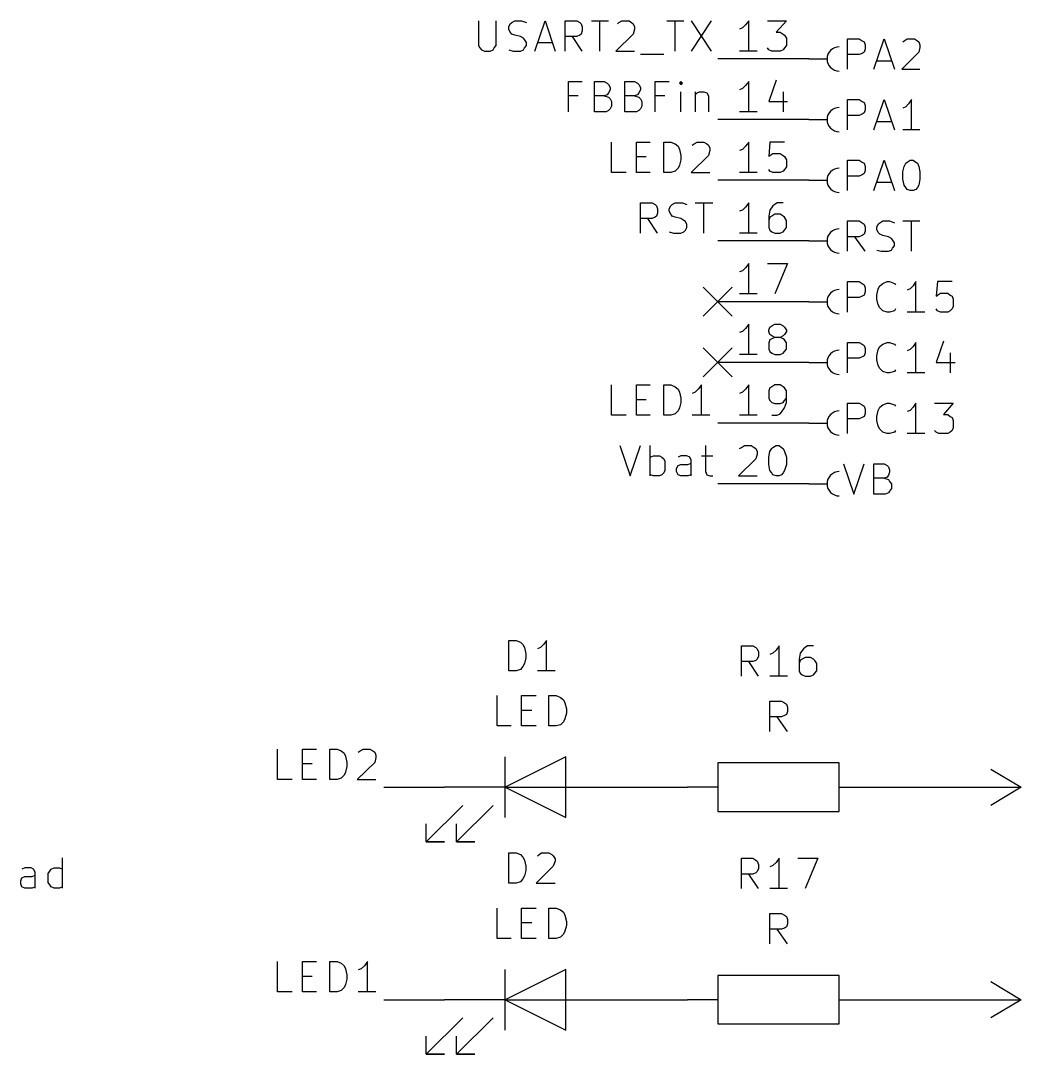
# Model space of a CAD drawing. Extents: x 0.4 to 11.3, y -7.9 to -0.4.
# Drawn here: x 8.002 to 9.65, y -3.99 to -2.287 of the extents above; entities that cross this region are included whole.
import ezdxf

# ---------------------------------------------------------------- set-up
doc = ezdxf.new("R2010")
doc.units = 0
doc.header["$MEASUREMENT"] = 0
for name, color, linetype in [('BLACK', 7, 'CONTINUOUS'), ('BLUE2', 5, 'CONTINUOUS'), ('BLUE3', 171, 'CONTINUOUS'), ('CYAN2', 4, 'CONTINUOUS'), ('GREEN2', 3, 'CONTINUOUS'), ('RED2', 1, 'CONTINUOUS')]:
    doc.layers.add(name, color=color, linetype=linetype)

msp = doc.modelspace()

# ---------------------------------------------------------------- linework, layer by layer
at = {"layer": 'BLACK', "linetype": 'CONTINUOUS'}
for p, q in [((8.756, -2.287), (8.756, -2.328)), ((8.785, -2.328), (8.785, -2.287)), ((8.806, -2.297), (8.808, -2.292)), ((8.806, -2.301), (8.806, -2.297)), ((8.808, -2.292), (8.811, -2.29)), ((8.811, -2.29), (8.816, -2.287)), ((8.816, -2.287), (8.827, -2.287)), ((8.827, -2.287), (8.835, -2.29)), ((8.849, -2.337), (8.866, -2.287)), ((8.866, -2.287), (8.882, -2.337)), ((8.899, -2.337), (8.899, -2.287)), ((8.899, -2.287), (8.918, -2.287)), ((8.918, -2.287), (8.923, -2.29)), ((8.923, -2.29), (8.925, -2.292)), ((8.925, -2.292), (8.927, -2.297)), ((8.927, -2.297), (8.927, -2.304)), ((8.942, -2.287), (8.97, -2.287)), ((8.956, -2.337), (8.956, -2.287)), ((8.985, -2.292), (8.987, -2.29)), ((8.987, -2.29), (8.992, -2.287)), ((8.992, -2.287), (9.004, -2.287)), ((9.004, -2.287), (9.008, -2.29)), ((9.008, -2.29), (9.011, -2.292)), ((9.011, -2.292), (9.013, -2.297)), ((9.013, -2.297), (9.013, -2.301)), ((9.066, -2.287), (9.094, -2.287)), ((9.08, -2.337), (9.08, -2.287)), ((9.106, -2.287), (9.139, -2.337)), ((9.139, -2.287), (9.106, -2.337)), ((8.808, -2.306), (8.806, -2.301)), ((8.811, -2.309), (8.808, -2.306)), ((8.816, -2.311), (8.811, -2.309)), ((8.825, -2.313), (8.816, -2.311)), ((8.83, -2.316), (8.825, -2.313)), ((8.832, -2.318), (8.83, -2.316)), ((8.918, -2.313), (8.899, -2.313)), ((8.927, -2.337), (8.911, -2.313)), ((8.923, -2.311), (8.918, -2.313)), ((8.925, -2.309), (8.923, -2.311)), ((8.927, -2.304), (8.925, -2.309)), ((9.011, -2.309), (8.982, -2.337)), ((9.013, -2.301), (9.011, -2.309)), ((8.756, -2.328), (8.758, -2.332)), ((8.758, -2.332), (8.761, -2.335)), ((8.78, -2.335), (8.782, -2.332)), ((8.782, -2.332), (8.785, -2.328)), ((8.83, -2.335), (8.832, -2.332)), ((8.835, -2.323), (8.832, -2.318)), ((8.832, -2.332), (8.835, -2.328)), ((8.835, -2.328), (8.835, -2.323)), ((8.854, -2.323), (8.877, -2.323)), ((8.761, -2.335), (8.766, -2.337)), ((8.766, -2.337), (8.775, -2.337)), ((8.775, -2.337), (8.78, -2.335)), ((8.806, -2.335), (8.813, -2.337)), ((8.813, -2.337), (8.825, -2.337)), ((8.825, -2.337), (8.83, -2.335)), ((8.982, -2.337), (9.013, -2.337)), ((9.023, -2.342), (9.061, -2.342)), ((8.904, -2.437), (8.904, -2.387)), ((8.904, -2.387), (8.927, -2.387)), ((8.947, -2.437), (8.947, -2.387)), ((8.947, -2.387), (8.963, -2.387)), ((8.963, -2.387), (8.968, -2.39)), ((8.968, -2.39), (8.97, -2.392)), ((8.97, -2.392), (8.973, -2.397)), ((8.973, -2.401), (8.97, -2.406)), ((8.973, -2.397), (8.973, -2.401)), ((8.997, -2.437), (8.997, -2.387)), ((8.997, -2.387), (9.013, -2.387)), ((9.013, -2.387), (9.018, -2.39)), ((9.018, -2.39), (9.02, -2.392)), ((9.02, -2.392), (9.023, -2.397)), ((9.023, -2.401), (9.02, -2.406)), ((9.023, -2.397), (9.023, -2.401)), ((9.047, -2.437), (9.047, -2.387)), ((9.047, -2.387), (9.07, -2.387)), ((9.089, -2.387), (9.087, -2.39)), ((9.087, -2.39), (9.089, -2.392)), ((9.092, -2.39), (9.089, -2.387)), ((9.089, -2.387), (9.089, -2.392)), ((9.089, -2.392), (9.092, -2.39)), ((8.92, -2.411), (8.904, -2.411)), ((8.963, -2.411), (8.947, -2.411)), ((8.968, -2.409), (8.963, -2.411)), ((8.963, -2.411), (8.97, -2.413)), ((8.97, -2.406), (8.968, -2.409)), ((8.97, -2.413), (8.973, -2.416)), ((8.973, -2.416), (8.975, -2.42)), ((9.013, -2.411), (8.997, -2.411)), ((9.018, -2.409), (9.013, -2.411)), ((9.013, -2.411), (9.02, -2.413)), ((9.02, -2.406), (9.018, -2.409)), ((9.02, -2.413), (9.023, -2.416)), ((9.023, -2.416), (9.025, -2.42)), ((9.063, -2.411), (9.047, -2.411)), ((9.089, -2.437), (9.089, -2.404)), ((9.113, -2.404), (9.113, -2.437)), ((9.113, -2.409), (9.116, -2.406)), ((9.116, -2.406), (9.12, -2.404)), ((9.12, -2.404), (9.127, -2.404)), ((9.127, -2.404), (9.132, -2.406)), ((9.132, -2.406), (9.135, -2.411)), ((9.135, -2.411), (9.135, -2.437)), ((8.97, -2.435), (8.966, -2.437)), ((8.973, -2.432), (8.97, -2.435)), ((8.975, -2.428), (8.973, -2.432)), ((8.975, -2.42), (8.975, -2.428)), ((9.02, -2.435), (9.016, -2.437)), ((9.023, -2.432), (9.02, -2.435)), ((9.025, -2.428), (9.023, -2.432)), ((9.025, -2.42), (9.025, -2.428)), ((8.966, -2.437), (8.947, -2.437)), ((9.016, -2.437), (8.997, -2.437)), ((8.975, -2.537), (8.975, -2.487)), ((9.016, -2.537), (9.016, -2.487)), ((9.016, -2.487), (9.039, -2.487)), ((9.061, -2.537), (9.061, -2.487)), ((9.061, -2.487), (9.073, -2.487)), ((9.073, -2.487), (9.08, -2.49)), ((9.08, -2.49), (9.085, -2.494)), ((9.085, -2.494), (9.087, -2.499)), ((9.087, -2.499), (9.089, -2.509)), ((9.108, -2.492), (9.111, -2.49)), ((9.111, -2.49), (9.116, -2.487)), ((9.116, -2.487), (9.127, -2.487)), ((9.127, -2.487), (9.132, -2.49)), ((9.132, -2.49), (9.135, -2.492)), ((9.135, -2.492), (9.137, -2.497)), ((9.137, -2.501), (9.135, -2.509)), ((9.137, -2.497), (9.137, -2.501)), ((9.016, -2.511), (9.032, -2.511)), ((9.089, -2.516), (9.087, -2.525)), ((9.089, -2.509), (9.089, -2.516)), ((9.135, -2.509), (9.106, -2.537)), ((8.999, -2.537), (8.975, -2.537)), ((9.039, -2.537), (9.016, -2.537)), ((9.073, -2.537), (9.061, -2.537)), ((9.08, -2.535), (9.073, -2.537)), ((9.085, -2.53), (9.08, -2.535)), ((9.087, -2.525), (9.085, -2.53)), ((9.106, -2.537), (9.137, -2.537)), ((9.023, -2.637), (9.023, -2.587)), ((9.023, -2.587), (9.042, -2.587)), ((9.042, -2.587), (9.047, -2.59)), ((9.075, -2.59), (9.08, -2.587)), ((9.08, -2.587), (9.092, -2.587)), ((9.092, -2.587), (9.099, -2.59)), ((9.113, -2.587), (9.142, -2.587)), ((9.127, -2.637), (9.127, -2.587)), ((9.047, -2.59), (9.049, -2.592)), ((9.049, -2.592), (9.051, -2.597)), ((9.051, -2.604), (9.049, -2.609)), ((9.051, -2.597), (9.051, -2.604)), ((9.07, -2.597), (9.073, -2.592)), ((9.07, -2.601), (9.07, -2.597)), ((9.073, -2.606), (9.07, -2.601)), ((9.073, -2.592), (9.075, -2.59)), ((9.042, -2.613), (9.023, -2.613)), ((9.051, -2.637), (9.035, -2.613)), ((9.047, -2.611), (9.042, -2.613)), ((9.049, -2.609), (9.047, -2.611)), ((9.075, -2.609), (9.073, -2.606)), ((9.08, -2.611), (9.075, -2.609)), ((9.089, -2.613), (9.08, -2.611)), ((9.094, -2.616), (9.089, -2.613)), ((9.097, -2.618), (9.094, -2.616)), ((9.099, -2.623), (9.097, -2.618)), ((9.07, -2.635), (9.077, -2.637)), ((9.077, -2.637), (9.089, -2.637)), ((9.089, -2.637), (9.094, -2.635)), ((9.094, -2.635), (9.097, -2.632)), ((9.097, -2.632), (9.099, -2.628)), ((9.099, -2.628), (9.099, -2.623)), ((8.975, -2.937), (8.975, -2.887)), ((9.016, -2.937), (9.016, -2.887)), ((9.016, -2.887), (9.039, -2.887)), ((9.061, -2.937), (9.061, -2.887)), ((9.061, -2.887), (9.073, -2.887)), ((9.073, -2.887), (9.08, -2.89)), ((9.08, -2.89), (9.085, -2.894)), ((9.085, -2.894), (9.087, -2.899)), ((9.118, -2.894), (9.113, -2.899)), ((9.123, -2.887), (9.118, -2.894)), ((9.123, -2.937), (9.123, -2.887)), ((9.016, -2.911), (9.032, -2.911)), ((9.087, -2.899), (9.089, -2.909)), ((9.089, -2.909), (9.089, -2.916)), ((9.113, -2.899), (9.108, -2.901)), ((9.087, -2.925), (9.085, -2.93)), ((9.089, -2.916), (9.087, -2.925)), ((8.999, -2.937), (8.975, -2.937)), ((9.039, -2.937), (9.016, -2.937)), ((9.073, -2.937), (9.061, -2.937)), ((9.08, -2.935), (9.073, -2.937)), ((9.085, -2.93), (9.08, -2.935)), ((9.137, -2.937), (9.108, -2.937)), ((8.989, -2.987), (9.006, -3.037)), ((9.006, -3.037), (9.023, -2.987)), ((9.039, -3.037), (9.039, -2.987)), ((9.13, -2.987), (9.13, -3.03)), ((9.039, -3.006), (9.044, -3.004)), ((9.044, -3.004), (9.054, -3.004)), ((9.054, -3.004), (9.058, -3.006)), ((9.058, -3.006), (9.061, -3.009)), ((9.061, -3.009), (9.063, -3.013)), ((9.063, -3.013), (9.063, -3.028)), ((9.089, -3.004), (9.085, -3.006)), ((9.099, -3.004), (9.089, -3.004)), ((9.104, -3.006), (9.099, -3.004)), ((9.106, -3.011), (9.104, -3.006)), ((9.106, -3.037), (9.106, -3.011)), ((9.123, -3.004), (9.142, -3.004)), ((9.063, -3.028), (9.061, -3.032)), ((9.082, -3.025), (9.085, -3.02)), ((9.082, -3.03), (9.082, -3.025)), ((9.085, -3.035), (9.082, -3.03)), ((9.085, -3.02), (9.089, -3.018)), ((9.089, -3.018), (9.101, -3.018)), ((9.101, -3.018), (9.106, -3.016)), ((9.13, -3.03), (9.132, -3.035)), ((9.044, -3.037), (9.039, -3.035)), ((9.054, -3.037), (9.044, -3.037)), ((9.058, -3.035), (9.054, -3.037)), ((9.061, -3.032), (9.058, -3.035)), ((9.089, -3.037), (9.085, -3.035)), ((9.101, -3.037), (9.089, -3.037)), ((9.106, -3.035), (9.101, -3.037)), ((9.132, -3.035), (9.137, -3.037)), ((9.137, -3.037), (9.142, -3.037)), ((8.425, -3.537), (8.425, -3.487)), ((8.466, -3.537), (8.466, -3.487)), ((8.466, -3.487), (8.489, -3.487)), ((8.511, -3.537), (8.511, -3.487)), ((8.511, -3.487), (8.523, -3.487)), ((8.523, -3.487), (8.53, -3.49)), ((8.53, -3.49), (8.535, -3.494)), ((8.558, -3.492), (8.561, -3.49)), ((8.561, -3.49), (8.566, -3.487)), ((8.566, -3.487), (8.577, -3.487)), ((8.577, -3.487), (8.582, -3.49)), ((8.582, -3.49), (8.585, -3.492)), ((8.535, -3.494), (8.537, -3.499)), ((8.537, -3.499), (8.539, -3.509)), ((8.585, -3.492), (8.587, -3.497)), ((8.587, -3.501), (8.585, -3.509)), ((8.587, -3.497), (8.587, -3.501)), ((8.466, -3.511), (8.482, -3.511)), ((8.537, -3.525), (8.535, -3.53)), ((8.539, -3.516), (8.537, -3.525)), ((8.539, -3.509), (8.539, -3.516)), ((8.585, -3.509), (8.556, -3.537)), ((8.449, -3.537), (8.425, -3.537)), ((8.489, -3.537), (8.466, -3.537)), ((8.523, -3.537), (8.511, -3.537)), ((8.53, -3.535), (8.523, -3.537)), ((8.535, -3.53), (8.53, -3.535)), ((8.556, -3.537), (8.587, -3.537)), ((8.425, -3.887), (8.425, -3.837)), ((8.466, -3.887), (8.466, -3.837)), ((8.466, -3.837), (8.489, -3.837)), ((8.511, -3.887), (8.511, -3.837)), ((8.511, -3.837), (8.523, -3.837)), ((8.523, -3.837), (8.53, -3.84)), ((8.53, -3.84), (8.535, -3.844)), ((8.535, -3.844), (8.537, -3.849)), ((8.568, -3.844), (8.563, -3.849)), ((8.573, -3.837), (8.568, -3.844)), ((8.573, -3.887), (8.573, -3.837)), ((8.466, -3.861), (8.482, -3.861)), ((8.537, -3.849), (8.539, -3.859)), ((8.539, -3.859), (8.539, -3.866)), ((8.563, -3.849), (8.558, -3.851)), ((8.535, -3.88), (8.53, -3.885)), ((8.537, -3.875), (8.535, -3.88)), ((8.539, -3.866), (8.537, -3.875)), ((8.449, -3.887), (8.425, -3.887)), ((8.489, -3.887), (8.466, -3.887)), ((8.523, -3.887), (8.511, -3.887)), ((8.53, -3.885), (8.523, -3.887)), ((8.587, -3.887), (8.558, -3.887))]:
    msp.add_line(p, q, dxfattribs=at)
at = {"layer": 'BLUE2', "linetype": 'CONTINUOUS'}
for p, q in [((9.126, -2.726), (9.174, -2.774)), ((9.174, -2.726), (9.126, -2.774)), ((9.126, -2.826), (9.174, -2.874)), ((9.174, -2.826), (9.126, -2.874))]:
    msp.add_line(p, q, dxfattribs=at)
at = {"layer": 'BLUE3', "linetype": 'CONTINUOUS'}
for p, q in [((9.364, -2.367), (9.364, -2.317)), ((9.364, -2.317), (9.383, -2.317)), ((9.383, -2.317), (9.388, -2.32)), ((9.388, -2.32), (9.391, -2.322)), ((9.391, -2.322), (9.393, -2.327)), ((9.393, -2.327), (9.393, -2.334)), ((9.407, -2.367), (9.424, -2.317)), ((9.424, -2.317), (9.441, -2.367)), ((9.455, -2.322), (9.457, -2.32)), ((9.457, -2.32), (9.462, -2.317)), ((9.462, -2.317), (9.474, -2.317)), ((9.474, -2.317), (9.479, -2.32)), ((9.479, -2.32), (9.481, -2.322)), ((9.481, -2.322), (9.483, -2.327)), ((9.483, -2.331), (9.481, -2.339)), ((9.483, -2.327), (9.483, -2.331)), ((9.383, -2.343), (9.364, -2.343)), ((9.388, -2.341), (9.383, -2.343)), ((9.391, -2.339), (9.388, -2.341)), ((9.393, -2.334), (9.391, -2.339)), ((9.481, -2.339), (9.453, -2.367)), ((9.412, -2.353), (9.436, -2.353)), ((9.453, -2.367), (9.483, -2.367)), ((9.364, -2.467), (9.364, -2.417)), ((9.364, -2.417), (9.383, -2.417)), ((9.383, -2.417), (9.388, -2.42)), ((9.407, -2.467), (9.424, -2.417)), ((9.424, -2.417), (9.441, -2.467)), ((9.469, -2.417), (9.464, -2.424)), ((9.469, -2.467), (9.469, -2.417)), ((9.388, -2.42), (9.391, -2.422)), ((9.391, -2.422), (9.393, -2.427)), ((9.393, -2.434), (9.391, -2.439)), ((9.393, -2.427), (9.393, -2.434)), ((9.46, -2.429), (9.455, -2.431)), ((9.464, -2.424), (9.46, -2.429)), ((9.383, -2.443), (9.364, -2.443)), ((9.388, -2.441), (9.383, -2.443)), ((9.391, -2.439), (9.388, -2.441)), ((9.412, -2.453), (9.436, -2.453)), ((9.483, -2.467), (9.455, -2.467)), ((9.364, -2.567), (9.364, -2.517)), ((9.364, -2.517), (9.383, -2.517)), ((9.383, -2.517), (9.388, -2.52)), ((9.388, -2.52), (9.391, -2.522)), ((9.407, -2.567), (9.424, -2.517)), ((9.424, -2.517), (9.441, -2.567)), ((9.46, -2.522), (9.462, -2.52)), ((9.462, -2.52), (9.467, -2.517)), ((9.467, -2.517), (9.472, -2.517)), ((9.472, -2.517), (9.476, -2.52)), ((9.476, -2.52), (9.479, -2.522)), ((9.391, -2.522), (9.393, -2.527)), ((9.393, -2.534), (9.391, -2.539)), ((9.393, -2.527), (9.393, -2.534)), ((9.455, -2.536), (9.457, -2.527)), ((9.455, -2.548), (9.455, -2.536)), ((9.457, -2.527), (9.46, -2.522)), ((9.479, -2.522), (9.481, -2.527)), ((9.481, -2.527), (9.483, -2.536)), ((9.483, -2.536), (9.483, -2.548)), ((9.383, -2.543), (9.364, -2.543)), ((9.388, -2.541), (9.383, -2.543)), ((9.391, -2.539), (9.388, -2.541)), ((9.412, -2.553), (9.436, -2.553)), ((9.457, -2.558), (9.455, -2.548)), ((9.483, -2.548), (9.481, -2.558)), ((9.46, -2.562), (9.457, -2.558)), ((9.462, -2.565), (9.46, -2.562)), ((9.467, -2.567), (9.462, -2.565)), ((9.472, -2.567), (9.467, -2.567)), ((9.476, -2.565), (9.472, -2.567)), ((9.479, -2.562), (9.476, -2.565)), ((9.481, -2.558), (9.479, -2.562)), ((9.364, -2.667), (9.364, -2.617)), ((9.364, -2.617), (9.383, -2.617)), ((9.383, -2.617), (9.388, -2.62)), ((9.388, -2.62), (9.391, -2.622)), ((9.391, -2.622), (9.393, -2.627)), ((9.412, -2.627), (9.414, -2.622)), ((9.414, -2.622), (9.417, -2.62)), ((9.417, -2.62), (9.422, -2.617)), ((9.422, -2.617), (9.433, -2.617)), ((9.433, -2.617), (9.441, -2.62)), ((9.455, -2.617), (9.483, -2.617)), ((9.469, -2.667), (9.469, -2.617)), ((9.391, -2.639), (9.388, -2.641)), ((9.393, -2.634), (9.391, -2.639)), ((9.393, -2.627), (9.393, -2.634)), ((9.412, -2.631), (9.412, -2.627)), ((9.414, -2.636), (9.412, -2.631)), ((9.417, -2.639), (9.414, -2.636)), ((9.422, -2.641), (9.417, -2.639)), ((9.383, -2.643), (9.364, -2.643)), ((9.393, -2.667), (9.376, -2.643)), ((9.388, -2.641), (9.383, -2.643)), ((9.431, -2.643), (9.422, -2.641)), ((9.436, -2.646), (9.431, -2.643)), ((9.438, -2.648), (9.436, -2.646)), ((9.441, -2.653), (9.438, -2.648)), ((9.441, -2.658), (9.441, -2.653)), ((9.412, -2.665), (9.419, -2.667)), ((9.419, -2.667), (9.431, -2.667)), ((9.431, -2.667), (9.436, -2.665)), ((9.436, -2.665), (9.438, -2.662)), ((9.438, -2.662), (9.441, -2.658)), ((9.364, -2.767), (9.364, -2.717)), ((9.364, -2.717), (9.383, -2.717)), ((9.383, -2.717), (9.388, -2.72)), ((9.388, -2.72), (9.391, -2.722)), ((9.391, -2.722), (9.393, -2.727)), ((9.414, -2.729), (9.417, -2.724)), ((9.417, -2.724), (9.422, -2.72)), ((9.422, -2.72), (9.429, -2.717)), ((9.429, -2.717), (9.433, -2.717)), ((9.433, -2.717), (9.441, -2.72)), ((9.441, -2.72), (9.443, -2.722)), ((9.472, -2.724), (9.467, -2.729)), ((9.476, -2.717), (9.472, -2.724)), ((9.476, -2.767), (9.476, -2.717)), ((9.512, -2.717), (9.51, -2.741)), ((9.536, -2.717), (9.512, -2.717)), ((9.388, -2.741), (9.383, -2.743)), ((9.391, -2.739), (9.388, -2.741)), ((9.393, -2.734), (9.391, -2.739)), ((9.393, -2.727), (9.393, -2.734)), ((9.412, -2.739), (9.414, -2.729)), ((9.412, -2.746), (9.412, -2.739)), ((9.467, -2.729), (9.462, -2.731)), ((9.51, -2.741), (9.512, -2.739)), ((9.512, -2.739), (9.517, -2.736)), ((9.517, -2.736), (9.529, -2.736)), ((9.529, -2.736), (9.533, -2.739)), ((9.533, -2.739), (9.536, -2.741)), ((9.536, -2.741), (9.538, -2.746)), ((9.383, -2.743), (9.364, -2.743)), ((9.414, -2.755), (9.412, -2.746)), ((9.417, -2.76), (9.414, -2.755)), ((9.538, -2.758), (9.536, -2.762)), ((9.538, -2.746), (9.538, -2.758)), ((9.422, -2.765), (9.417, -2.76)), ((9.429, -2.767), (9.422, -2.765)), ((9.433, -2.767), (9.429, -2.767)), ((9.441, -2.765), (9.433, -2.767)), ((9.443, -2.762), (9.441, -2.765)), ((9.491, -2.767), (9.462, -2.767)), ((9.512, -2.765), (9.51, -2.762)), ((9.517, -2.767), (9.512, -2.765)), ((9.529, -2.767), (9.517, -2.767)), ((9.533, -2.765), (9.529, -2.767)), ((9.536, -2.762), (9.533, -2.765)), ((9.364, -2.867), (9.364, -2.817)), ((9.364, -2.817), (9.383, -2.817)), ((9.383, -2.817), (9.388, -2.82)), ((9.388, -2.82), (9.391, -2.822)), ((9.391, -2.822), (9.393, -2.827)), ((9.414, -2.829), (9.417, -2.824)), ((9.417, -2.824), (9.422, -2.82)), ((9.422, -2.82), (9.429, -2.817)), ((9.429, -2.817), (9.433, -2.817)), ((9.433, -2.817), (9.441, -2.82)), ((9.441, -2.82), (9.443, -2.822)), ((9.472, -2.824), (9.467, -2.829)), ((9.476, -2.817), (9.472, -2.824)), ((9.476, -2.867), (9.476, -2.817)), ((9.522, -2.815), (9.51, -2.85)), ((9.383, -2.843), (9.364, -2.843)), ((9.388, -2.841), (9.383, -2.843)), ((9.391, -2.839), (9.388, -2.841)), ((9.393, -2.834), (9.391, -2.839)), ((9.393, -2.827), (9.393, -2.834)), ((9.412, -2.839), (9.414, -2.829)), ((9.412, -2.846), (9.412, -2.839)), ((9.467, -2.829), (9.462, -2.831)), ((9.533, -2.834), (9.533, -2.867)), ((9.414, -2.855), (9.412, -2.846)), ((9.417, -2.86), (9.414, -2.855)), ((9.422, -2.865), (9.417, -2.86)), ((9.51, -2.85), (9.541, -2.85)), ((9.429, -2.867), (9.422, -2.865)), ((9.433, -2.867), (9.429, -2.867)), ((9.441, -2.865), (9.433, -2.867)), ((9.443, -2.862), (9.441, -2.865)), ((9.491, -2.867), (9.462, -2.867)), ((9.364, -2.967), (9.364, -2.917)), ((9.364, -2.917), (9.383, -2.917)), ((9.383, -2.917), (9.388, -2.92)), ((9.388, -2.92), (9.391, -2.922)), ((9.391, -2.922), (9.393, -2.927)), ((9.393, -2.927), (9.393, -2.934)), ((9.412, -2.939), (9.414, -2.929)), ((9.414, -2.929), (9.417, -2.924)), ((9.417, -2.924), (9.422, -2.92)), ((9.422, -2.92), (9.429, -2.917)), ((9.429, -2.917), (9.433, -2.917)), ((9.433, -2.917), (9.441, -2.92)), ((9.441, -2.92), (9.443, -2.922)), ((9.467, -2.929), (9.462, -2.931)), ((9.472, -2.924), (9.467, -2.929)), ((9.476, -2.917), (9.472, -2.924)), ((9.476, -2.967), (9.476, -2.917)), ((9.507, -2.917), (9.538, -2.917)), ((9.538, -2.917), (9.522, -2.936)), ((9.383, -2.943), (9.364, -2.943)), ((9.388, -2.941), (9.383, -2.943)), ((9.391, -2.939), (9.388, -2.941)), ((9.393, -2.934), (9.391, -2.939)), ((9.412, -2.946), (9.412, -2.939)), ((9.414, -2.955), (9.412, -2.946)), ((9.522, -2.936), (9.529, -2.936)), ((9.529, -2.936), (9.533, -2.939)), ((9.533, -2.939), (9.536, -2.941)), ((9.536, -2.941), (9.538, -2.946)), ((9.538, -2.946), (9.538, -2.958)), ((9.417, -2.96), (9.414, -2.955)), ((9.422, -2.965), (9.417, -2.96)), ((9.443, -2.962), (9.441, -2.965)), ((9.51, -2.965), (9.507, -2.962)), ((9.536, -2.962), (9.533, -2.965)), ((9.538, -2.958), (9.536, -2.962)), ((9.429, -2.967), (9.422, -2.965)), ((9.433, -2.967), (9.429, -2.967)), ((9.441, -2.965), (9.433, -2.967)), ((9.491, -2.967), (9.462, -2.967)), ((9.514, -2.967), (9.51, -2.965)), ((9.529, -2.967), (9.514, -2.967)), ((9.533, -2.965), (9.529, -2.967)), ((9.357, -3.017), (9.374, -3.067)), ((9.374, -3.067), (9.391, -3.017)), ((9.407, -3.067), (9.407, -3.017)), ((9.407, -3.017), (9.424, -3.017)), ((9.424, -3.017), (9.429, -3.02)), ((9.429, -3.02), (9.431, -3.022)), ((9.431, -3.022), (9.433, -3.027)), ((9.433, -3.031), (9.431, -3.036)), ((9.433, -3.027), (9.433, -3.031)), ((9.424, -3.041), (9.407, -3.041)), ((9.429, -3.039), (9.424, -3.041)), ((9.424, -3.041), (9.431, -3.043)), ((9.431, -3.036), (9.429, -3.039)), ((9.431, -3.043), (9.433, -3.046)), ((9.433, -3.046), (9.436, -3.05)), ((9.431, -3.065), (9.426, -3.067)), ((9.433, -3.062), (9.431, -3.065)), ((9.436, -3.058), (9.433, -3.062)), ((9.436, -3.05), (9.436, -3.058)), ((9.426, -3.067), (9.407, -3.067))]:
    msp.add_line(p, q, dxfattribs=at)
at = {"layer": 'CYAN2', "linetype": 'CONTINUOUS'}
for p, q in [((8.806, -3.358), (8.806, -3.308)), ((8.806, -3.308), (8.818, -3.308)), ((8.818, -3.308), (8.825, -3.311)), ((8.825, -3.311), (8.829, -3.315)), ((8.829, -3.315), (8.832, -3.32)), ((8.832, -3.32), (8.834, -3.33)), ((8.858, -3.32), (8.853, -3.322)), ((8.863, -3.315), (8.858, -3.32)), ((8.868, -3.308), (8.863, -3.315)), ((8.868, -3.358), (8.868, -3.308)), ((9.189, -3.367), (9.189, -3.317)), ((9.189, -3.317), (9.208, -3.317)), ((9.208, -3.317), (9.213, -3.32)), ((9.213, -3.32), (9.215, -3.322)), ((9.251, -3.317), (9.246, -3.324)), ((9.251, -3.367), (9.251, -3.317)), ((9.294, -3.32), (9.291, -3.322)), ((9.298, -3.317), (9.294, -3.32)), ((9.308, -3.317), (9.298, -3.317)), ((8.834, -3.337), (8.832, -3.346)), ((8.834, -3.33), (8.834, -3.337)), ((9.215, -3.322), (9.217, -3.327)), ((9.217, -3.334), (9.215, -3.339)), ((9.217, -3.327), (9.217, -3.334)), ((9.241, -3.329), (9.236, -3.331)), ((9.246, -3.324), (9.241, -3.329)), ((9.286, -3.329), (9.284, -3.339)), ((9.291, -3.322), (9.286, -3.329)), ((9.294, -3.336), (9.289, -3.339)), ((9.303, -3.336), (9.294, -3.336)), ((9.308, -3.339), (9.303, -3.336)), ((8.829, -3.351), (8.825, -3.356)), ((8.832, -3.346), (8.829, -3.351)), ((9.208, -3.343), (9.189, -3.343)), ((9.217, -3.367), (9.201, -3.343)), ((9.213, -3.341), (9.208, -3.343)), ((9.215, -3.339), (9.213, -3.341)), ((9.284, -3.339), (9.284, -3.358)), ((9.286, -3.341), (9.284, -3.346)), ((9.289, -3.339), (9.286, -3.341)), ((9.31, -3.341), (9.308, -3.339)), ((9.313, -3.346), (9.31, -3.341)), ((9.313, -3.358), (9.313, -3.346)), ((8.818, -3.358), (8.806, -3.358)), ((8.825, -3.356), (8.818, -3.358)), ((8.882, -3.358), (8.853, -3.358)), ((9.265, -3.367), (9.236, -3.367)), ((9.284, -3.358), (9.286, -3.362)), ((9.286, -3.362), (9.289, -3.365)), ((9.289, -3.365), (9.294, -3.367)), ((9.294, -3.367), (9.303, -3.367)), ((9.303, -3.367), (9.308, -3.365)), ((9.308, -3.365), (9.31, -3.362)), ((9.31, -3.362), (9.313, -3.358)), ((8.787, -3.449), (8.787, -3.399)), ((8.827, -3.449), (8.827, -3.399)), ((8.827, -3.399), (8.851, -3.399)), ((8.872, -3.449), (8.872, -3.399)), ((8.872, -3.399), (8.884, -3.399)), ((8.884, -3.399), (8.891, -3.402)), ((8.891, -3.402), (8.896, -3.406)), ((8.896, -3.406), (8.898, -3.411)), ((8.827, -3.423), (8.844, -3.423)), ((8.898, -3.411), (8.901, -3.421)), ((8.901, -3.421), (8.901, -3.428)), ((9.236, -3.458), (9.236, -3.408)), ((9.236, -3.408), (9.255, -3.408)), ((9.255, -3.408), (9.26, -3.411)), ((9.26, -3.411), (9.263, -3.413)), ((9.263, -3.413), (9.265, -3.418)), ((9.265, -3.418), (9.265, -3.425)), ((8.898, -3.437), (8.896, -3.442)), ((8.901, -3.428), (8.898, -3.437)), ((9.255, -3.434), (9.236, -3.434)), ((9.265, -3.458), (9.248, -3.434)), ((9.26, -3.432), (9.255, -3.434)), ((9.263, -3.43), (9.26, -3.432)), ((9.265, -3.425), (9.263, -3.43)), ((8.81, -3.449), (8.787, -3.449)), ((8.851, -3.449), (8.827, -3.449)), ((8.884, -3.449), (8.872, -3.449)), ((8.891, -3.447), (8.884, -3.449)), ((8.896, -3.442), (8.891, -3.447)), ((8.806, -3.708), (8.806, -3.658)), ((8.806, -3.658), (8.818, -3.658)), ((8.818, -3.658), (8.825, -3.661)), ((8.825, -3.661), (8.829, -3.665)), ((8.853, -3.663), (8.856, -3.661)), ((8.856, -3.661), (8.86, -3.658)), ((8.86, -3.658), (8.872, -3.658)), ((8.872, -3.658), (8.877, -3.661)), ((8.877, -3.661), (8.879, -3.663)), ((8.071, -3.716), (8.071, -3.666)), ((8.829, -3.665), (8.832, -3.67)), ((8.832, -3.67), (8.834, -3.68)), ((8.879, -3.663), (8.882, -3.668)), ((8.882, -3.672), (8.879, -3.68)), ((8.882, -3.668), (8.882, -3.672)), ((9.189, -3.717), (9.189, -3.667)), ((9.189, -3.667), (9.208, -3.667)), ((9.208, -3.667), (9.213, -3.67)), ((9.213, -3.67), (9.215, -3.672)), ((9.215, -3.672), (9.217, -3.677)), ((9.217, -3.677), (9.217, -3.684)), ((9.246, -3.674), (9.241, -3.679)), ((9.251, -3.667), (9.246, -3.674)), ((9.251, -3.717), (9.251, -3.667)), ((9.282, -3.667), (9.315, -3.667)), ((9.315, -3.667), (9.294, -3.717)), ((8.009, -3.683), (8.004, -3.685)), ((8.019, -3.683), (8.009, -3.683)), ((8.023, -3.685), (8.019, -3.683)), ((8.021, -3.697), (8.026, -3.695)), ((8.026, -3.69), (8.023, -3.685)), ((8.026, -3.716), (8.026, -3.69)), ((8.047, -3.692), (8.05, -3.688)), ((8.047, -3.707), (8.047, -3.692)), ((8.05, -3.688), (8.052, -3.685)), ((8.052, -3.685), (8.057, -3.683)), ((8.057, -3.683), (8.066, -3.683)), ((8.066, -3.683), (8.071, -3.685)), ((8.834, -3.687), (8.832, -3.696)), ((8.834, -3.68), (8.834, -3.687)), ((8.879, -3.68), (8.851, -3.708)), ((9.208, -3.693), (9.189, -3.693)), ((9.217, -3.717), (9.201, -3.693)), ((9.213, -3.691), (9.208, -3.693)), ((9.215, -3.689), (9.213, -3.691)), ((9.217, -3.684), (9.215, -3.689)), ((9.241, -3.679), (9.236, -3.681)), ((8.002, -3.704), (8.004, -3.699)), ((8.002, -3.709), (8.002, -3.704)), ((8.004, -3.714), (8.002, -3.709)), ((8.004, -3.699), (8.009, -3.697)), ((8.009, -3.697), (8.021, -3.697)), ((8.05, -3.711), (8.047, -3.707)), ((8.052, -3.714), (8.05, -3.711)), ((8.818, -3.708), (8.806, -3.708)), ((8.825, -3.706), (8.818, -3.708)), ((8.829, -3.701), (8.825, -3.706)), ((8.832, -3.696), (8.829, -3.701)), ((8.851, -3.708), (8.882, -3.708)), ((8.009, -3.716), (8.004, -3.714)), ((8.021, -3.716), (8.009, -3.716)), ((8.026, -3.714), (8.021, -3.716)), ((8.057, -3.716), (8.052, -3.714)), ((8.066, -3.716), (8.057, -3.716)), ((8.071, -3.714), (8.066, -3.716)), ((9.265, -3.717), (9.236, -3.717)), ((8.787, -3.799), (8.787, -3.749)), ((8.827, -3.799), (8.827, -3.749)), ((8.827, -3.749), (8.851, -3.749)), ((8.872, -3.799), (8.872, -3.749)), ((8.872, -3.749), (8.884, -3.749)), ((8.884, -3.749), (8.891, -3.752)), ((8.891, -3.752), (8.896, -3.756)), ((8.896, -3.756), (8.898, -3.761)), ((8.898, -3.761), (8.901, -3.771)), ((9.236, -3.808), (9.236, -3.758)), ((9.236, -3.758), (9.255, -3.758)), ((9.255, -3.758), (9.26, -3.761)), ((9.26, -3.761), (9.263, -3.763)), ((9.263, -3.763), (9.265, -3.768)), ((8.827, -3.773), (8.844, -3.773)), ((8.901, -3.778), (8.898, -3.787)), ((8.901, -3.771), (8.901, -3.778)), ((9.263, -3.78), (9.26, -3.782)), ((9.265, -3.775), (9.263, -3.78)), ((9.265, -3.768), (9.265, -3.775)), ((8.891, -3.797), (8.884, -3.799)), ((8.896, -3.792), (8.891, -3.797)), ((8.898, -3.787), (8.896, -3.792)), ((9.255, -3.784), (9.236, -3.784)), ((9.265, -3.808), (9.248, -3.784)), ((9.26, -3.782), (9.255, -3.784)), ((8.81, -3.799), (8.787, -3.799)), ((8.851, -3.799), (8.827, -3.799)), ((8.884, -3.799), (8.872, -3.799))]:
    msp.add_line(p, q, dxfattribs=at)
at = {"layer": 'GREEN2', "linetype": 'CONTINUOUS'}
for p, q in [((8.6, -3.55), (8.7, -3.55)), ((9, -3.55), (9.1, -3.55)), ((9.4, -3.55), (9.55, -3.55)), ((8.6, -3.9), (8.7, -3.9)), ((9, -3.9), (9.1, -3.9)), ((9.4, -3.9), (9.55, -3.9))]:
    msp.add_line(p, q, dxfattribs=at)
at = {"layer": 'RED2', "linetype": 'CONTINUOUS'}
for p, q in [((9.191, -2.299), (9.186, -2.301)), ((9.196, -2.294), (9.191, -2.299)), ((9.201, -2.287), (9.196, -2.294)), ((9.201, -2.337), (9.201, -2.287)), ((9.232, -2.287), (9.263, -2.287)), ((9.263, -2.287), (9.246, -2.306)), ((9.246, -2.306), (9.253, -2.306)), ((9.253, -2.306), (9.258, -2.309)), ((9.258, -2.309), (9.26, -2.311)), ((9.26, -2.311), (9.263, -2.316)), ((9.263, -2.316), (9.263, -2.328)), ((9.234, -2.335), (9.232, -2.332)), ((9.26, -2.332), (9.258, -2.335)), ((9.263, -2.328), (9.26, -2.332)), ((9.3, -2.35), (9.15, -2.35)), ((9.215, -2.337), (9.186, -2.337)), ((9.239, -2.337), (9.234, -2.335)), ((9.253, -2.337), (9.239, -2.337)), ((9.258, -2.335), (9.253, -2.337)), ((9.3, -2.35), (9.33, -2.35)), ((9.191, -2.399), (9.186, -2.401)), ((9.196, -2.394), (9.191, -2.399)), ((9.201, -2.387), (9.196, -2.394)), ((9.201, -2.437), (9.201, -2.387)), ((9.246, -2.385), (9.234, -2.42)), ((9.258, -2.404), (9.258, -2.437)), ((9.234, -2.42), (9.265, -2.42)), ((9.3, -2.45), (9.15, -2.45)), ((9.215, -2.437), (9.186, -2.437)), ((9.3, -2.45), (9.33, -2.45)), ((9.191, -2.499), (9.186, -2.501)), ((9.196, -2.494), (9.191, -2.499)), ((9.201, -2.487), (9.196, -2.494)), ((9.201, -2.537), (9.201, -2.487)), ((9.236, -2.487), (9.234, -2.511)), ((9.26, -2.487), (9.236, -2.487)), ((9.234, -2.511), (9.236, -2.509)), ((9.236, -2.509), (9.241, -2.506)), ((9.241, -2.506), (9.253, -2.506)), ((9.253, -2.506), (9.258, -2.509)), ((9.258, -2.509), (9.26, -2.511)), ((9.26, -2.511), (9.263, -2.516)), ((9.263, -2.516), (9.263, -2.528)), ((9.215, -2.537), (9.186, -2.537)), ((9.236, -2.535), (9.234, -2.532)), ((9.241, -2.537), (9.236, -2.535)), ((9.253, -2.537), (9.241, -2.537)), ((9.258, -2.535), (9.253, -2.537)), ((9.26, -2.532), (9.258, -2.535)), ((9.263, -2.528), (9.26, -2.532)), ((9.3, -2.55), (9.15, -2.55)), ((9.3, -2.55), (9.33, -2.55)), ((9.201, -2.587), (9.196, -2.594)), ((9.201, -2.637), (9.201, -2.587)), ((9.248, -2.587), (9.244, -2.59)), ((9.258, -2.587), (9.248, -2.587)), ((9.191, -2.599), (9.186, -2.601)), ((9.196, -2.594), (9.191, -2.599)), ((9.236, -2.599), (9.234, -2.609)), ((9.241, -2.592), (9.236, -2.599)), ((9.244, -2.59), (9.241, -2.592)), ((9.234, -2.609), (9.234, -2.628)), ((9.236, -2.611), (9.234, -2.616)), ((9.239, -2.609), (9.236, -2.611)), ((9.244, -2.606), (9.239, -2.609)), ((9.253, -2.606), (9.244, -2.606)), ((9.258, -2.609), (9.253, -2.606)), ((9.26, -2.611), (9.258, -2.609)), ((9.263, -2.616), (9.26, -2.611)), ((9.263, -2.628), (9.263, -2.616)), ((9.215, -2.637), (9.186, -2.637)), ((9.234, -2.628), (9.236, -2.632)), ((9.236, -2.632), (9.239, -2.635)), ((9.239, -2.635), (9.244, -2.637)), ((9.244, -2.637), (9.253, -2.637)), ((9.253, -2.637), (9.258, -2.635)), ((9.258, -2.635), (9.26, -2.632)), ((9.26, -2.632), (9.263, -2.628)), ((9.3, -2.65), (9.15, -2.65)), ((9.3, -2.65), (9.33, -2.65)), ((9.201, -2.687), (9.196, -2.694)), ((9.201, -2.737), (9.201, -2.687)), ((9.232, -2.687), (9.265, -2.687)), ((9.265, -2.687), (9.244, -2.737)), ((9.191, -2.699), (9.186, -2.701)), ((9.196, -2.694), (9.191, -2.699)), ((9.215, -2.737), (9.186, -2.737)), ((9.3, -2.75), (9.15, -2.75)), ((9.3, -2.75), (9.33, -2.75)), ((9.201, -2.787), (9.196, -2.794)), ((9.201, -2.837), (9.201, -2.787)), ((9.234, -2.797), (9.236, -2.792)), ((9.236, -2.792), (9.239, -2.79)), ((9.239, -2.79), (9.244, -2.787)), ((9.244, -2.787), (9.253, -2.787)), ((9.253, -2.787), (9.258, -2.79)), ((9.258, -2.79), (9.26, -2.792)), ((9.26, -2.792), (9.263, -2.797)), ((9.191, -2.799), (9.186, -2.801)), ((9.196, -2.794), (9.191, -2.799)), ((9.234, -2.799), (9.234, -2.797)), ((9.236, -2.804), (9.234, -2.799)), ((9.239, -2.806), (9.236, -2.804)), ((9.244, -2.809), (9.239, -2.806)), ((9.244, -2.809), (9.239, -2.811)), ((9.253, -2.809), (9.244, -2.809)), ((9.258, -2.806), (9.253, -2.809)), ((9.258, -2.811), (9.253, -2.809)), ((9.26, -2.804), (9.258, -2.806)), ((9.263, -2.799), (9.26, -2.804)), ((9.263, -2.797), (9.263, -2.799)), ((9.236, -2.813), (9.234, -2.818)), ((9.234, -2.818), (9.234, -2.828)), ((9.239, -2.811), (9.236, -2.813)), ((9.26, -2.813), (9.258, -2.811)), ((9.263, -2.818), (9.26, -2.813)), ((9.263, -2.828), (9.263, -2.818)), ((9.215, -2.837), (9.186, -2.837)), ((9.234, -2.828), (9.236, -2.832)), ((9.236, -2.832), (9.239, -2.835)), ((9.239, -2.835), (9.244, -2.837)), ((9.244, -2.837), (9.253, -2.837)), ((9.253, -2.837), (9.258, -2.835)), ((9.258, -2.835), (9.26, -2.832)), ((9.26, -2.832), (9.263, -2.828)), ((9.3, -2.85), (9.15, -2.85)), ((9.3, -2.85), (9.33, -2.85)), ((9.196, -2.894), (9.191, -2.899)), ((9.201, -2.887), (9.196, -2.894)), ((9.201, -2.937), (9.201, -2.887)), ((9.236, -2.892), (9.234, -2.897)), ((9.239, -2.89), (9.236, -2.892)), ((9.244, -2.887), (9.239, -2.89)), ((9.253, -2.887), (9.244, -2.887)), ((9.258, -2.89), (9.253, -2.887)), ((9.26, -2.892), (9.258, -2.89)), ((9.263, -2.897), (9.26, -2.892)), ((9.191, -2.899), (9.186, -2.901)), ((9.234, -2.897), (9.234, -2.909)), ((9.234, -2.909), (9.236, -2.913)), ((9.26, -2.913), (9.263, -2.909)), ((9.263, -2.916), (9.263, -2.897)), ((9.236, -2.913), (9.239, -2.916)), ((9.239, -2.916), (9.244, -2.918)), ((9.244, -2.918), (9.253, -2.918)), ((9.253, -2.918), (9.258, -2.916)), ((9.255, -2.932), (9.26, -2.925)), ((9.258, -2.916), (9.26, -2.913)), ((9.26, -2.925), (9.263, -2.916)), ((9.215, -2.937), (9.186, -2.937)), ((9.239, -2.937), (9.248, -2.937)), ((9.248, -2.937), (9.253, -2.935)), ((9.253, -2.935), (9.255, -2.932)), ((9.3, -2.95), (9.15, -2.95)), ((9.3, -2.95), (9.33, -2.95)), ((9.186, -2.992), (9.189, -2.99)), ((9.189, -2.99), (9.194, -2.987)), ((9.194, -2.987), (9.205, -2.987)), ((9.205, -2.987), (9.21, -2.99)), ((9.21, -2.99), (9.213, -2.992)), ((9.213, -2.992), (9.215, -2.997)), ((9.215, -2.997), (9.215, -3.001)), ((9.234, -3.006), (9.236, -2.997)), ((9.236, -2.997), (9.239, -2.992)), ((9.239, -2.992), (9.241, -2.99)), ((9.241, -2.99), (9.246, -2.987)), ((9.246, -2.987), (9.251, -2.987)), ((9.251, -2.987), (9.255, -2.99)), ((9.255, -2.99), (9.258, -2.992)), ((9.258, -2.992), (9.26, -2.997)), ((9.26, -2.997), (9.263, -3.006)), ((9.213, -3.009), (9.184, -3.037)), ((9.215, -3.001), (9.213, -3.009)), ((9.234, -3.018), (9.234, -3.006)), ((9.263, -3.006), (9.263, -3.018)), ((9.236, -3.028), (9.234, -3.018)), ((9.239, -3.032), (9.236, -3.028)), ((9.26, -3.028), (9.258, -3.032)), ((9.263, -3.018), (9.26, -3.028)), ((9.184, -3.037), (9.215, -3.037)), ((9.241, -3.035), (9.239, -3.032)), ((9.246, -3.037), (9.241, -3.035)), ((9.251, -3.037), (9.246, -3.037)), ((9.255, -3.035), (9.251, -3.037)), ((9.258, -3.032), (9.255, -3.035)), ((9.3, -3.05), (9.15, -3.05)), ((9.3, -3.05), (9.33, -3.05)), ((8.8, -3.6), (8.8, -3.5)), ((8.9, -3.5), (8.8, -3.55)), ((8.9, -3.6), (8.9, -3.5)), ((9.15, -3.51), (9.15, -3.59)), ((9.35, -3.51), (9.15, -3.51)), ((9.35, -3.59), (9.35, -3.51)), ((9.6, -3.52), (9.65, -3.55)), ((8.8, -3.55), (8.7, -3.55)), ((8.8, -3.55), (8.9, -3.55)), ((8.8, -3.55), (8.9, -3.6)), ((8.9, -3.55), (9, -3.55)), ((9.15, -3.55), (9.1, -3.55)), ((9.35, -3.55), (9.4, -3.55)), ((9.55, -3.55), (9.65, -3.55)), ((9.65, -3.55), (9.6, -3.58)), ((8.73, -3.58), (8.67, -3.64)), ((8.78, -3.58), (8.72, -3.64)), ((9.15, -3.59), (9.35, -3.59)), ((8.67, -3.64), (8.67, -3.61)), ((8.72, -3.64), (8.72, -3.61)), ((8.67, -3.64), (8.7, -3.64)), ((8.7, -3.64), (8.67, -3.64)), ((8.72, -3.64), (8.75, -3.64)), ((8.75, -3.64), (8.72, -3.64)), ((8.8, -3.95), (8.8, -3.85)), ((8.9, -3.85), (8.8, -3.9)), ((8.9, -3.95), (8.9, -3.85)), ((9.15, -3.86), (9.15, -3.94)), ((9.35, -3.86), (9.15, -3.86)), ((9.35, -3.94), (9.35, -3.86)), ((9.6, -3.87), (9.65, -3.9)), ((8.8, -3.9), (8.7, -3.9)), ((8.8, -3.9), (8.9, -3.9)), ((8.8, -3.9), (8.9, -3.95)), ((8.9, -3.9), (9, -3.9)), ((9.15, -3.9), (9.1, -3.9)), ((9.35, -3.9), (9.4, -3.9)), ((9.55, -3.9), (9.65, -3.9)), ((9.65, -3.9), (9.6, -3.93)), ((8.73, -3.93), (8.67, -3.99)), ((8.78, -3.93), (8.72, -3.99)), ((9.15, -3.94), (9.35, -3.94)), ((8.67, -3.99), (8.67, -3.96)), ((8.72, -3.99), (8.72, -3.96)), ((8.67, -3.99), (8.7, -3.99)), ((8.7, -3.99), (8.67, -3.99)), ((8.72, -3.99), (8.75, -3.99)), ((8.75, -3.99), (8.72, -3.99))]:
    msp.add_line(p, q, dxfattribs=at)
at = {"layer": 'RED2'}
for centre in [(9.35, -2.35), (9.35, -2.45), (9.35, -2.55), (9.35, -2.65), (9.35, -2.75), (9.35, -2.85), (9.35, -2.95), (9.35, -3.05)]:
    msp.add_arc(centre, 0.02, -269.9, -90.1, dxfattribs=at)

doc.saveas('drawing.dxf')
